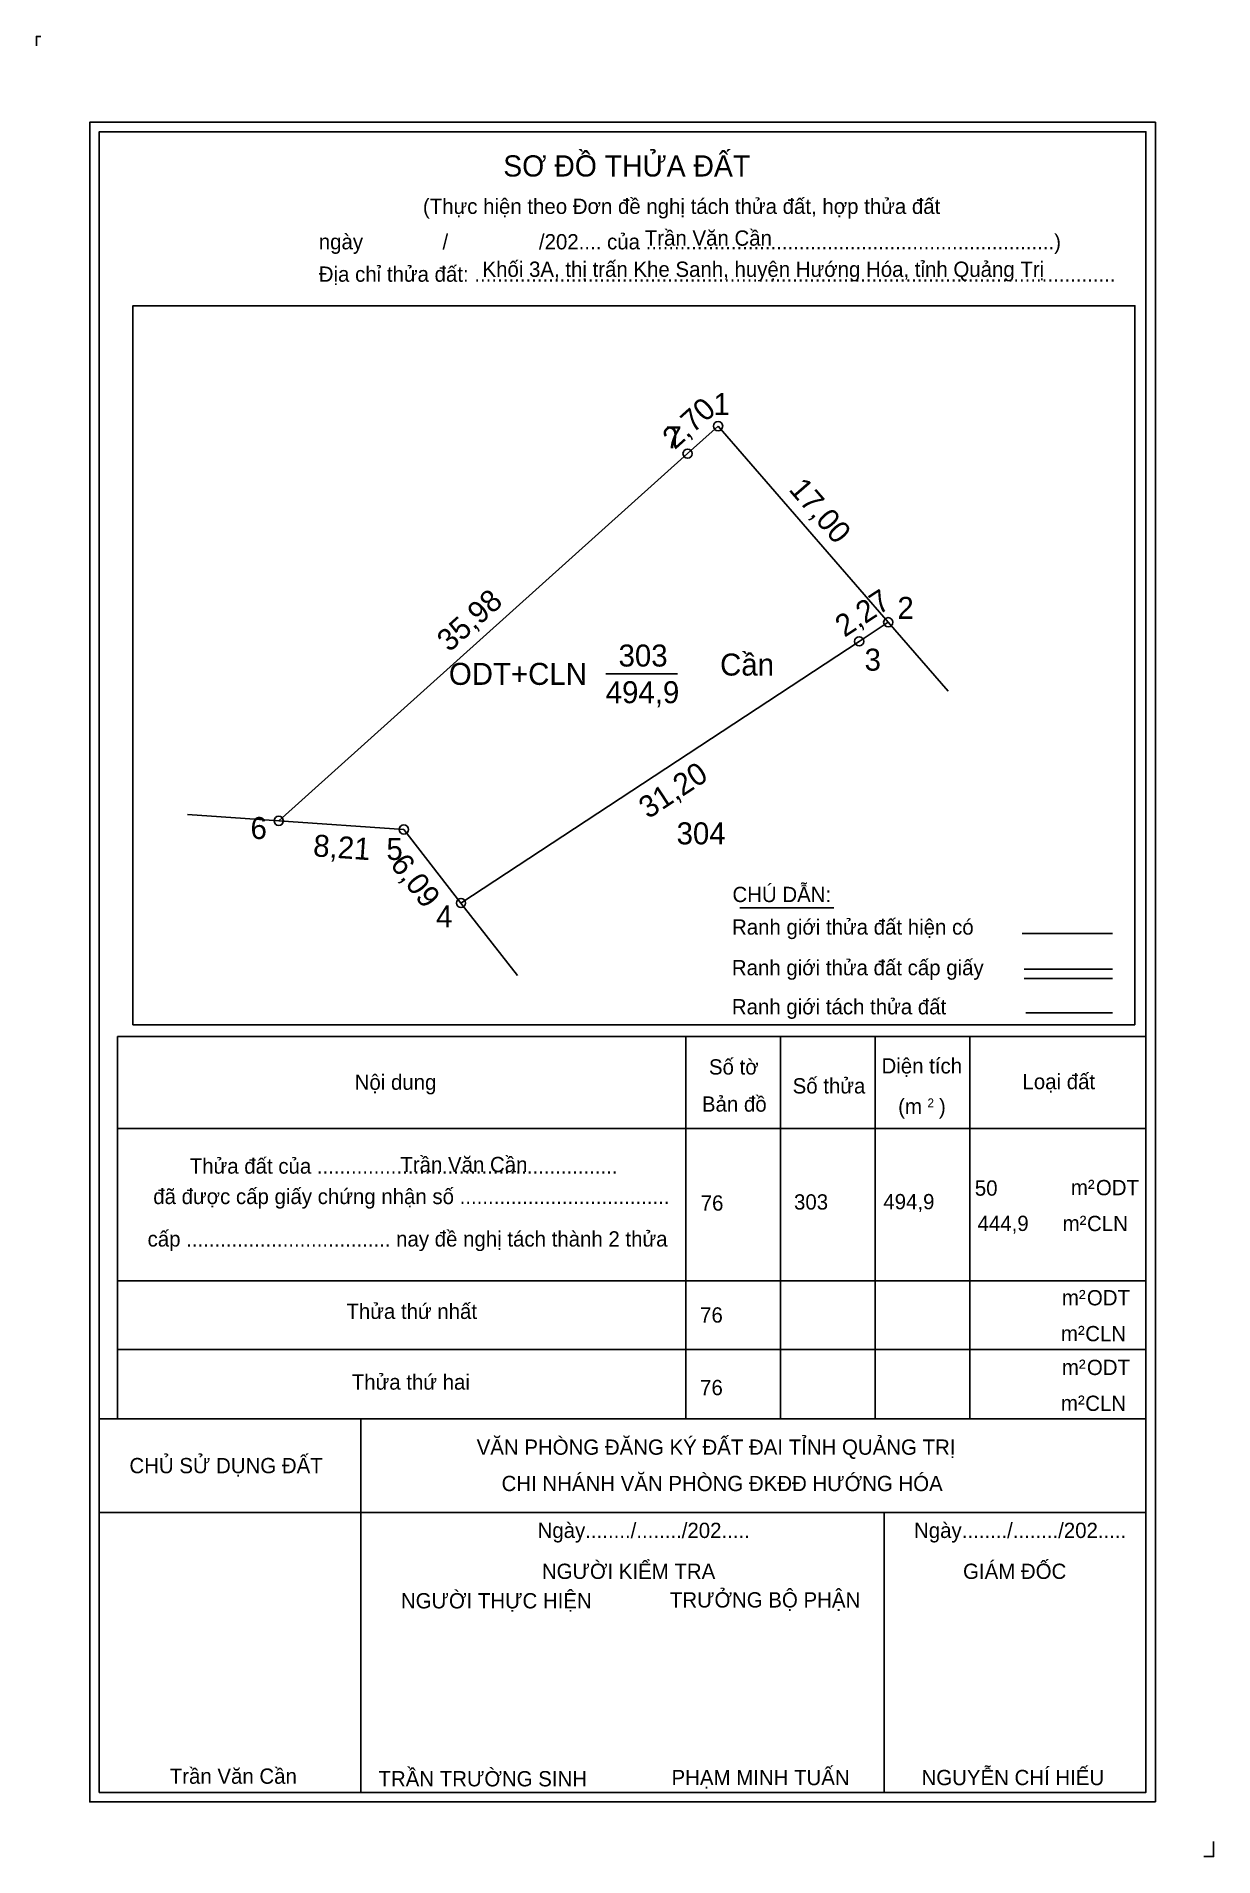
# Model space of a CAD drawing. Extents: x 552551 to 552628, y 1839312 to 1839431.
import ezdxf

# ---------------------------------------------------------------- set-up
doc = ezdxf.new("R2010")
doc.units = 0
for name, color, linetype in [('Level 10', 7, 'Continuous'), ('Level 16', 7, 'Continuous'), ('Level 20', 7, 'Continuous'), ('Level 56', 7, 'Continuous'), ('Level 6', 7, 'Continuous'), ('Level 60', 7, 'Continuous'), ('Level 61', 7, 'Continuous'), ('Level 63', 7, 'Continuous'), ('Level 7', 7, 'Continuous'), ('Level 8', 7, 'Continuous'), ('Level 9', 7, 'Continuous')]:
    doc.layers.add(name, color=color, linetype=linetype)

msp = doc.modelspace()

# ---------------------------------------------------------------- linework, layer by layer
at = {"layer": 'Level 10'}
for p, q in [((552593.2, 1839403.74), (552595.2, 1839405.54)), ((552595.2, 1839405.54), (552606.34, 1839392.7)), ((552566.43, 1839379.7), (552593.2, 1839403.74)), ((552606.34, 1839392.7), (552604.44, 1839391.45)), ((552606.34, 1839392.7), (552610.26, 1839388.18)), ((552604.44, 1839391.45), (552578.36, 1839374.32)), ((552574.62, 1839379.13), (552566.43, 1839379.7)), ((552578.36, 1839374.32), (552574.62, 1839379.13)), ((552578.36, 1839374.32), (552582.06, 1839369.57))]:
    msp.add_line(p, q, dxfattribs=at)
at = {"layer": 'Level 16'}
msp.add_line((552560.45, 1839380.11), (552566.43, 1839379.7), dxfattribs=at)
at = {"layer": 'Level 20'}
for centre in [(552595.2, 1839405.54), (552593.2, 1839403.74), (552606.34, 1839392.7), (552604.44, 1839391.45), (552566.43, 1839379.7), (552574.62, 1839379.13), (552578.36, 1839374.32)]:
    msp.add_circle(centre, 0.3, dxfattribs=at)
at = {"layer": 'Level 56'}
msp.add_lwpolyline([(552622.49, 1839366.35), (552556.88, 1839366.35), (552556.88, 1839413.42), (552622.49, 1839413.42)], close=True, dxfattribs=at)
at = {"layer": 'Level 6'}
msp.add_line((552587.84, 1839389.32), (552592.54, 1839389.32), dxfattribs=at)
at = {"layer": 'Level 60'}
for p, q in [((552596.62, 1839374.01), (552602.78, 1839374.01)), ((552615.11, 1839372.32), (552621.02, 1839372.32)), ((552615.24, 1839369.99), (552621.02, 1839369.99)), ((552615.24, 1839369.37), (552621.02, 1839369.37)), ((552615.36, 1839367.12), (552621.02, 1839367.12)), ((552623.22, 1839365.58), (552555.87, 1839365.58)), ((552555.87, 1839365.58), (552555.87, 1839340.56)), ((552593.08, 1839365.58), (552593.08, 1839340.56)), ((552599.29, 1839365.58), (552599.29, 1839340.56)), ((552605.49, 1839365.58), (552605.49, 1839340.56)), ((552611.69, 1839365.58), (552611.69, 1839340.56)), ((552623.22, 1839340.56), (552623.22, 1839365.58)), ((552623.22, 1839359.55), (552555.87, 1839359.55)), ((552623.22, 1839349.59), (552555.87, 1839349.59)), ((552623.22, 1839345.08), (552555.87, 1839345.08)), ((552555.87, 1839340.56), (552623.22, 1839340.56)), ((552623.22, 1839340.56), (552555.87, 1839340.56)), ((552571.8, 1839340.56), (552571.8, 1839316.09)), ((552623.22, 1839334.41), (552554.67, 1839334.41)), ((552606.08, 1839334.41), (552606.08, 1839316.09))]:
    msp.add_line(p, q, dxfattribs=at)
for points in [[(552623.84, 1839315.47), (552554.05, 1839315.47), (552554.05, 1839425.43), (552623.84, 1839425.43)], [(552623.22, 1839316.09), (552554.67, 1839316.09), (552554.67, 1839424.81), (552623.22, 1839424.81)], [(552555.87, 1839340.56), (552623.22, 1839340.56), (552623.22, 1839365.58), (552555.87, 1839365.58)], [(552554.67, 1839316.09), (552623.22, 1839316.09), (552623.22, 1839340.56), (552554.67, 1839340.56)]]:
    msp.add_lwpolyline(points, close=True, dxfattribs=at)
at = {"layer": 'Level 61'}
for points in [[(552550.56, 1839430.44), (552550.56, 1839431.05), (552550.85, 1839431.05)], [(552627.65, 1839312.88), (552627.65, 1839311.89), (552627.01, 1839311.89)]]:
    msp.add_lwpolyline(points, dxfattribs=at)

# ---------------------------------------------------------------- texts
at = {"layer": 'Level 6'}
for s, p in [('303', (552588.68, 1839389.8)), ('Cần', (552595.33, 1839389.21)), ('ODT+CLN', (552577.57, 1839388.6)), ('494,9', (552587.84, 1839387.4))]:
    msp.add_text(s, height=1.44, dxfattribs=at).set_placement(p)
at = {"layer": 'Level 60'}
for s, height, p in [('SƠ ĐỒ THỬA ĐẤT', 1.388, (552581.13, 1839421.88)), ('(Thực hiện theo Đơn đề nghị tách thửa đất, hợp thửa đất', 1, (552575.87, 1839419.43)), ('ngày              /                /202.... của ........................................................................)', 1, (552569.05, 1839417.11)), ('Địa chỉ thửa đất: .................................................................................................................', 1, (552569.05, 1839414.99)), ('CHÚ DẪN:', 1, (552596.14, 1839374.38)), ('Ranh giới thửa đất hiện có', 1, (552596.11, 1839372.25)), ('Ranh giới thửa đất cấp giấy', 1, (552596.1, 1839369.59)), ('Ranh giới tách thửa đất', 1, (552596.1, 1839367.03)), ('Số tờ', 1, (552594.6, 1839363.09)), ('Diện tích', 1, (552605.9, 1839363.16)), ('Nội dung', 1, (552571.4, 1839362.09)), ('Loại đất', 1, (552615.13, 1839362.13)), ('Số thửa', 1, (552600.08, 1839361.85)), ('Bản đồ', 1, (552594.14, 1839360.66)), ('(m   )', 1, (552606.99, 1839360.51)), ('2', 0.575, (552608.91, 1839360.95)), ('Thửa đất của .....................................................', 1, (552560.6, 1839356.6)), ('m²', 1, (552618.3, 1839355.2)), ('ODT', 1, (552619.94, 1839355.19)), (' đã được cấp giấy chứng nhận số .....................................', 1, (552557.84, 1839354.61)), ('m²', 1, (552617.76, 1839352.85)), ('CLN', 1, (552619.36, 1839352.84)), ('cấp .................................... nay đề nghị tách thành 2 thửa', 1, (552557.84, 1839351.83)), ('m²', 1, (552617.71, 1839347.99)), ('ODT', 1, (552619.35, 1839347.98)), ('Thửa thứ nhất', 1, (552570.86, 1839347.09)), ('m²', 1, (552617.65, 1839345.64)), ('CLN', 1, (552619.24, 1839345.63)), ('m²', 1, (552617.71, 1839343.43)), ('ODT', 1, (552619.35, 1839343.42)), ('Thửa thứ hai', 1, (552571.21, 1839342.46)), ('m²', 1, (552617.65, 1839341.08)), ('CLN', 1, (552619.24, 1839341.07)), ('VĂN PHÒNG ĐĂNG KÝ ĐẤT ĐAI TỈNH QUẢNG TRỊ', 1, (552579.39, 1839338.2)), ('CHỦ SỬ DỤNG ĐẤT', 1, (552556.65, 1839336.99)), ('CHI NHÁNH VĂN PHÒNG ĐKĐĐ HƯỚNG HÓA', 1, (552581.02, 1839335.82)), ('Ngày......../......../202.....', 1, (552583.38, 1839332.75)), ('Ngày......../......../202.....', 1, (552608.03, 1839332.75)), ('NGƯỜI KIỂM TRA', 1, (552583.66, 1839330.07)), ('GIÁM ĐỐC', 1, (552611.24, 1839330.07)), ('NGƯỜI THỰC HIỆN', 1, (552574.43, 1839328.14)), ('TRƯỞNG BỘ PHẬN', 1, (552592.04, 1839328.2)), ('TRẦN TRƯỜNG SINH', 1, (552572.96, 1839316.49)), ('PHẠM MINH TUẤN', 1, (552592.15, 1839316.57)), ('NGUYỄN CHÍ HIẾU', 1, (552608.52, 1839316.57))]:
    msp.add_text(s, height=height, dxfattribs=at).set_placement(p)
at = {"layer": 'Level 63'}
for s, p in [('Trần Văn Cần', (552590.4, 1839417.35)), ('Khối 3A, thị trấn Khe Sanh, huyện Hướng Hóa, tỉnh Quảng Trị', (552579.77, 1839415.31)), ('Trần Văn Cần', (552574.39, 1839356.7)), ('50', (552612.01, 1839355.16)), ('76', (552594.06, 1839354.18)), ('303', (552600.17, 1839354.25)), ('494,9', (552606.02, 1839354.27)), ('444,9', (552612.19, 1839352.85)), ('76', (552594.02, 1839346.85)), ('76', (552594.02, 1839342.1)), ('Trần Văn Cần', (552559.29, 1839316.66))]:
    msp.add_text(s, height=1, dxfattribs=at).set_placement(p)
at = {"layer": 'Level 7'}
msp.add_text('304', height=1.44, dxfattribs=at).set_placement((552592.48, 1839378.16))
at = {"layer": 'Level 8'}
for s, rotation, p in [('2,70', 41.9365, (552592.36, 1839403.96)), ('17,00', 310.9354, (552599.77, 1839401.37)), ('35,98', 41.9357, (552577.6, 1839390.7)), ('2,27', 33.3018, (552603.48, 1839391.68)), ('31,20', 33.3019, (552590.62, 1839379.79)), ('8,21', 356.0328, (552568.65, 1839377.38)), ('6,09', 307.9073, (552573.67, 1839376.83))]:
    msp.add_text(s, height=1.44, rotation=rotation, dxfattribs=at).set_placement(p)
at = {"layer": 'Level 9'}
for s, p in [('1', (552594.89, 1839406.26)), ('7', (552591.75, 1839404.09)), ('2', (552606.94, 1839392.92)), ('3', (552604.79, 1839389.53)), ('6', (552564.58, 1839378.51)), ('5', (552573.48, 1839377.14)), ('4', (552576.73, 1839372.72))]:
    msp.add_text(s, height=1.44, dxfattribs=at).set_placement(p)

doc.saveas('drawing.dxf')
